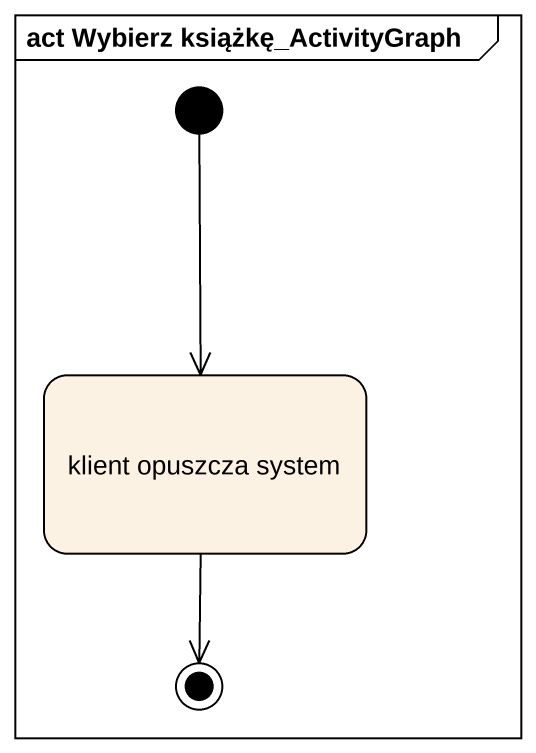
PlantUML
@startuml
mainframe act Wybierz książkę_ActivityGraph
hide empty description
state "klient opuszcza system" as klient_opuszcza_system
[*] --> klient_opuszcza_system
klient_opuszcza_system --> [*]
@enduml
